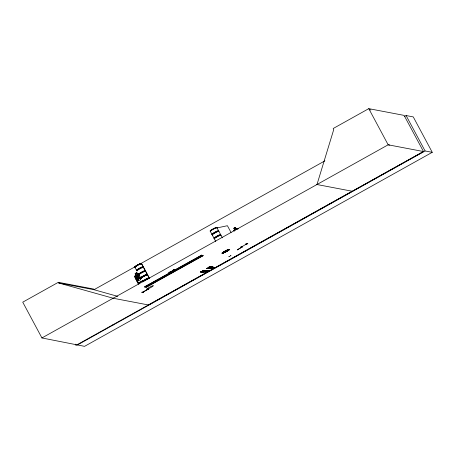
<?xml version="1.0" encoding="UTF-8"?>
<svg xmlns="http://www.w3.org/2000/svg" width="455" height="455" viewBox="0 0 455 455"><rect width="100%" height="100%" fill="white"/><g stroke="black" fill="none" stroke-linecap="round" stroke-linejoin="round"><path stroke-width="0.68" d="M139.054 283.892L135.704 277.732L135.232 277.994L138.536 284.153L134.686 276.919L134.89 275.992L138.872 273.751M134.765 276.913L134.964 276.037L136.153 275.36L135.203 273.62L136.807 272.721L137.746 274.462L138.877 273.825M200.865 271.794L204.619 271.754M202.549 270.685L206.439 270.861L202.6 270.657M204.016 272.255L200.337 272.073L204.568 271.789M204.983 271.965L207.383 272.101M205.319 271.772L207.719 271.908M206.792 268.291L210.631 268.495L206.741 268.319M207.247 268.035L211.131 268.211L207.298 268.006M206.712 270.987C204.744 272.153 213.372 270.856 206.547 271.186M206.9 270.97L209.152 271.1M208.828 267.142L212.434 267.347M207.753 271.891L205.353 271.754M211.262 268.416L213.668 268.558M211.598 268.228L214.004 268.365M212.656 267.631L215.061 267.767M209.283 267.039L212.94 267.062M212.929 267.586L215.585 267.557L213.167 267.455M316.981 184.525L333.742 129.55L333.191 128.515L368.777 108.654L404.091 115.388L423.497 151.543L148.506 304.981M234.308 231.157L234.814 230.099M136.142 275.36L135.601 276.424L137.342 279.677L138.946 280.587L140.532 279.688L140.635 277.817L138.894 274.564L137.728 274.462M240.524 247.019L242.504 246.786L242.225 246.951M200.894 271.789L204.517 271.971M206.672 268.53L210.295 268.712M208.879 267.113L212.838 267.273M206.587 270.816L202.776 270.708M142.773 292.19L148.012 289.261M173.787 269.775L172.024 270.759L173.196 270.321L172.633 270.856L174.783 269.65L173.634 270.082L174.208 269.542L173.628 269.479M227.284 251.12L227.528 250.984M142.83 292.161L147.892 289.295M230.446 255.915L230.907 255.596M228.865 256.751L229.474 256.483L229.041 256.739M136.585 265.965L136.432 265.959M246.496 244.045L241.571 246.889M142.227 277.328L142.597 277.123M235.428 227.454L233.881 228.353L234.837 230.094M233.631 230.719L234.78 230.037L233.796 228.33C236.549 224.906 235.189 231.083 237.447 228.473L238.357 228.746M233.665 230.765L237.447 228.473L238.397 228.819M247.787 243.704L245.609 244.119L247.787 243.704L247.509 243.772M138.656 282.947L142.586 280.735M137.205 281.594L138.644 283.027L142.66 280.769M147.63 289.061L147.323 289.221L148.654 289.295C150.144 288.703 144.616 289.278 148.677 289.221M141.841 292.303L143.462 292.229L141.841 292.303L142.131 292.155M207.531 271.669L208.623 270.896M214.39 267.802L213.173 268.331M207.696 271.68L208.782 270.907M214.555 267.807L213.332 268.342M117.811 296.381L94.003 289.71L93.65 289.044L58.342 282.31L22.75 302.171L41.934 337.951L84.562 346.346L432.25 152.323L413.265 116.907L406.105 115.542L404.245 116.582M139.935 264.076L324.898 160.86M41.934 337.951L388.161 144.804L389.747 145.071M352.21 191.242L75.962 345.379L75.302 344.145M77.401 344.981L425.089 150.958L432.25 152.323M144.576 286.963L201.775 255.192M145.913 287.304L203.112 255.539M230.531 255.886L230.85 255.613M136.119 266.181L94.003 289.71L58.695 282.976L58.342 282.31M217.132 227.91L227.415 225.708L231.049 232.482M209.562 266.88L213.224 267.034L209.613 266.846M209.061 267.165L212.485 267.318M212.69 267.614L215.363 267.699M211.751 268.245L214.191 268.348L211.632 268.211M211.416 268.433L213.702 268.535M203.283 270.424L206.945 270.577L203.106 270.372M200.689 271.885L204.113 272.039M205.472 271.789L207.907 271.902M223.291 252.935L223.303 252.935A3.776 0.438 -28.2 0 0 228.7 249.795A3.776 0.438 -28.2 0 0 224.173 251.643A3.776 0.438 -28.2 0 0 223.325 252.94L223.308 252.946A3.776 0.438 -28.2 0 0 228.694 249.778A3.788 0.444 -28.2 0 0 224.161 251.621A3.788 0.444 -28.2 0 0 223.314 252.929L223.297 252.946A3.788 0.444 -28.2 0 0 228.694 249.772A3.776 0.438 -28.2 0 0 224.167 251.626A3.776 0.438 -28.2 0 0 223.32 252.929L223.268 252.929M212.809 267.648L215.096 267.75M206.968 268.342L210.574 268.547M209.266 271.135L206.746 270.964M206.564 271.157L209.084 271.243M205.131 271.976L207.417 272.079M137.757 274.371L136.819 272.63L135.118 273.591L136.068 275.338M138.644 283.027L137.239 281.554M236.344 229.201L237.476 229.303M369.335 109.689L370.916 109.956M58.695 282.976L113.198 298.247M316.902 184.508L352.289 191.259L423.497 151.543L388.161 144.804L368.777 108.654M113.113 298.23L148.421 304.964M200.757 255.761L202.088 256.108M145.6 286.394L146.937 286.741M406.105 115.542L425.089 150.958M216.859 227.528L218.536 230.674M218.883 231.328L220.63 234.581M220.988 235.229L222.393 237.846M210.216 231.146L211.899 234.28M212.252 234.939L213.998 238.187M214.356 238.841L215.75 241.457M172.269 270.242L172.422 270.537M141.516 263.582L143.2 266.715L141.613 263.775M147.329 274.416L145.645 271.277L147.272 274.337M147.488 274.718L149.172 277.857L147.585 274.917M134.828 267.091L136.517 270.224M112.834 324.825L112.994 325.12M210.551 231.339A3.759 0.438 -28.2 0 1 213.696 229.007A3.759 0.438 -28.2 0 1 216.688 228.12M210.426 231.163A3.794 0.444 -28.2 0 1 213.156 229.041A3.794 0.444 -28.2 0 1 216.853 227.665M212.73 234.638A3.839 0.449 -28.2 0 1 215.061 232.602A3.839 0.449 -28.2 0 1 218.559 231.464M212.889 234.843A3.788 0.444 -28.2 0 1 215.187 232.835A3.788 0.444 -28.2 0 1 218.639 231.714M214.714 238.346A3.839 0.449 -28.2 0 1 216.614 236.554A3.839 0.449 -28.2 0 1 220.789 234.917M212.121 234.291A3.776 0.438 -28.2 0 1 214.84 232.181A3.776 0.438 -28.2 0 1 218.519 230.81M210.358 231.009A3.776 0.438 -28.2 0 1 213.514 228.666A3.776 0.438 -28.2 0 1 216.523 227.779M214.567 238.858A3.776 0.438 -28.2 0 1 217.285 236.742A3.776 0.438 -28.2 0 1 220.965 235.371M214.396 238.659A3.839 0.449 -28.2 0 1 217.16 236.515A3.839 0.449 -28.2 0 1 220.897 235.121M214.208 238.204A3.788 0.444 -28.2 0 1 217.371 235.855A3.788 0.444 -28.2 0 1 220.385 234.968M212.189 234.547A3.839 0.449 -28.2 0 1 214.953 232.403A3.839 0.449 -28.2 0 1 218.696 231.009M228.655 249.511A3.794 0.444 -28.2 0 1 228.637 249.653M139.224 274.61A3.839 0.449 -28.2 0 1 141.772 272.517A3.839 0.449 -28.2 0 1 145.446 271.226M139.389 274.814A3.788 0.444 -28.2 0 1 141.903 272.75A3.788 0.444 -28.2 0 1 145.52 271.476M135.38 267.307A3.771 0.438 -28.2 0 1 138.314 265.015A3.771 0.438 -28.2 0 1 141.147 264.281M140.714 277.914A3.771 0.438 -28.2 0 1 143.979 275.576A3.771 0.438 -28.2 0 1 147.147 274.536M137.131 270.702A3.839 0.449 -28.2 0 1 140.123 268.37A3.839 0.449 -28.2 0 1 143.001 267.62M139.042 274.155A3.776 0.438 -28.2 0 1 141.55 272.096A3.776 0.438 -28.2 0 1 145.162 270.822M137.302 270.901A3.776 0.438 -28.2 0 1 140.242 268.609A3.776 0.438 -28.2 0 1 143.075 267.87M139.116 274.411A3.839 0.449 -28.2 0 1 141.664 272.317A3.839 0.449 -28.2 0 1 145.338 271.021M137.023 270.503A3.839 0.449 -28.2 0 1 139.571 268.41A3.839 0.449 -28.2 0 1 143.24 267.113M136.619 270.298A3.788 0.444 -28.2 0 1 139.89 267.95A3.788 0.444 -28.2 0 1 143.075 266.909M140.834 278.13A3.771 0.438 -28.2 0 1 144.093 275.793A3.771 0.438 -28.2 0 1 147.261 274.752M140.743 278.011A3.794 0.444 -28.2 0 1 144.025 275.662A3.794 0.444 -28.2 0 1 147.215 274.615M141.351 278.449A3.771 0.438 -28.2 0 1 143.854 276.39A3.771 0.438 -28.2 0 1 147.46 275.121M142.591 281.44A3.788 0.444 -28.2 0 1 145.862 279.091A3.788 0.444 -28.2 0 1 149.047 278.05M140.834 278.176A3.794 0.444 -28.2 0 1 144.11 275.821A3.794 0.444 -28.2 0 1 147.301 274.78M142.665 281.69A3.839 0.449 -28.2 0 1 145.987 279.313A3.839 0.449 -28.2 0 1 149.212 278.255M142.671 281.821A3.839 0.449 -28.2 0 1 146.095 279.512A3.839 0.449 -28.2 0 1 149.445 278.261M142.961 281.827A3.788 0.444 -28.2 0 1 145.776 279.979A3.788 0.444 -28.2 0 1 149.092 278.488M138.542 277.863C139.315 280.854 136.927 281.526 137.973 277.681C134.481 276.612 136.073 274.951 138.098 277.101C137.399 274.234 139.719 273.603 138.684 277.294C142.369 278.432 140.652 280.109 138.542 277.863M229.724 249.585L224.798 252.548L229.724 249.585M170.38 271.675L168.623 272.659L169.795 272.221L169.226 272.755L171.381 271.55L170.227 271.982L170.807 271.442L170.38 271.675M242.168 246.929L237.311 249.869L242.168 246.929M235.292 227.91L234.308 228.484L234.621 229.064L235.605 228.49L235.292 227.91M136.665 273.171L135.647 273.751L135.96 274.331L136.978 273.751L136.665 273.171M138.041 275.042L136.454 275.94L138.195 279.194L139.787 278.295L138.041 275.042M201.582 255.147L144.383 286.912L146.106 287.355L203.311 255.591L201.582 255.147M145.293 270.623L143.547 267.369L145.287 270.628M137.7 264.912A3.771 0.438 -28.2 0 0 135.198 266.971A3.788 0.444 -28.2 0 1 137.706 264.924A3.771 0.438 -28.2 0 1 141.306 263.644A3.788 0.444 -28.2 0 0 137.706 264.924M137.774 265.049A3.794 0.444 -28.2 0 0 135.254 267.119A3.794 0.444 -28.2 0 1 137.763 265.032A3.794 0.444 -28.2 0 1 141.391 263.758A3.794 0.444 -28.2 0 0 137.774 265.049M148.33 288.766A3.776 0.438 -28.2 0 0 153.363 285.689A3.776 0.438 -28.2 0 0 148.393 287.867A3.776 0.438 -28.2 0 0 148.33 288.766M143.734 276.174A3.794 0.444 -28.2 0 0 141.221 278.244A3.794 0.444 -28.2 0 1 143.746 276.185A3.794 0.444 -28.2 0 1 147.363 274.894A3.794 0.444 -28.2 0 0 143.746 276.185"/></g></svg>
